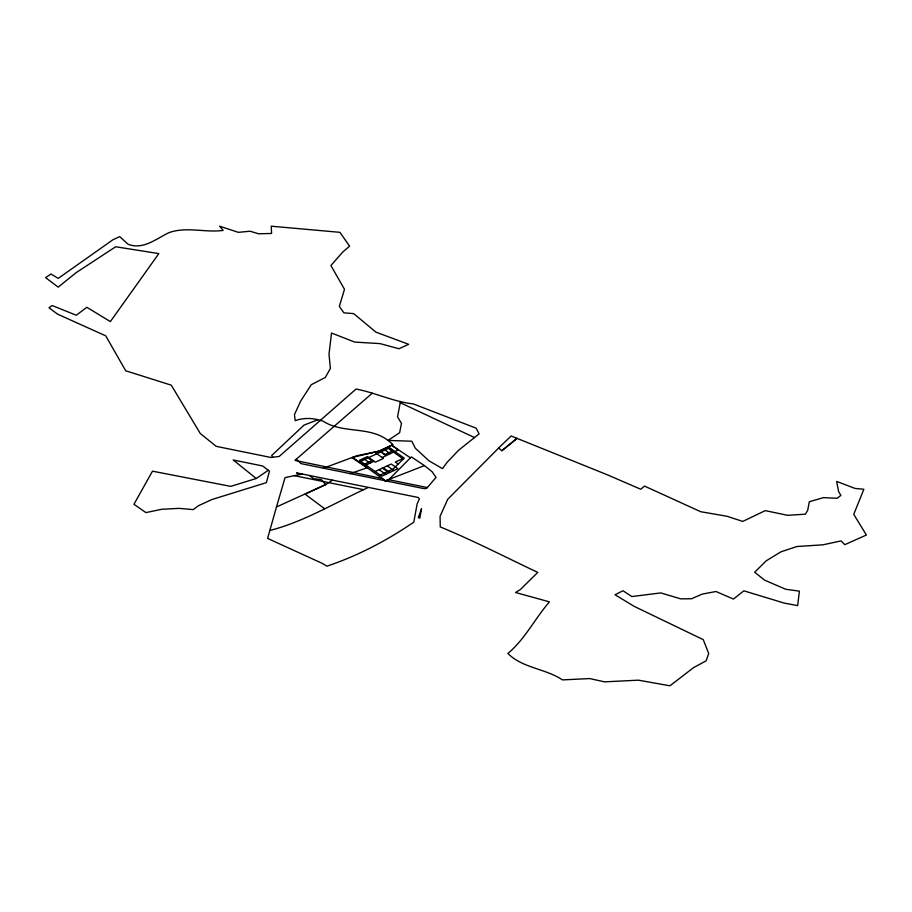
<?xml version="1.0" encoding="UTF-8"?>
<svg xmlns="http://www.w3.org/2000/svg" width="912" height="912" viewBox="0 0 912 912"><rect width="100%" height="100%" fill="white"/><g stroke="black" fill="none" stroke-linecap="round" stroke-linejoin="round"><path stroke-width="1.37" d="M400.471 401.508L397.541 416.898L401.474 423.362L399.65 432.641L388.113 440.439C368.676 425.756 343.357 434.021 323.27 421.298C314.036 418.038 304.688 417.308 295.203 420.649L294.451 414.664L300.538 401.269L311.22 384.75L325.345 377.431L330.406 368.38L329.004 354.266L331.523 333.028L354.722 342.08L379.996 343.607L398.966 348.737L408.679 344.326L375.938 332.15L353.685 313.625L343.927 312.839L339.321 306.455L344.485 289.286L330.908 265.529L342.684 252.111L349.592 246.16L339.925 232.332L271.24 226.199L271.582 233.472L258.62 233.78L250.036 231.226L238.351 232.343L219.598 226.199L223.189 230.405C205.36 232.868 186.755 226.393 169.165 232.571C156.374 238.613 143.002 250.276 128.022 244.211L119.723 236.607L112.997 239.708L58.243 278.377L50.969 274.01L45.6 277.658L58.22 287.143L76.072 272.699L115.676 246.764L158.836 253.604L110.363 321.594L86.879 307.321L76.243 315.221L52.166 305.554L48.997 307.777L57.593 314.173L105.724 335.833L125.708 370.774L171.285 385.172L200.298 433.542L216.235 446.344L271.001 457.493L279.209 456.433L356.068 389.025C375.493 392.764 393.482 401.736 413.25 403.891L476.189 428.195L479.108 433.884L458.668 450.186L447.097 462.327L442.468 468.62L428.948 460.788L415.325 448.225L411.802 441.214L388.113 440.439L393.026 444.566L379.164 451.144L352.545 457.357L385.468 480.795L424.433 465.599L431.992 471.607L436.05 477.352L426.748 488.251L424.331 488.695L301.177 463.649L296.229 459.26L294.998 460.412L382.265 478.515L385.012 480.955L388.751 479.701L411.38 456.901L424.433 465.599M276.484 506.958L267.592 538.411L322.335 563.411L326.895 566.181C358.051 555.739 386.791 540.565 413.786 522.188L417.126 503.994L419.383 498.864L418.072 497.439L296.605 472.883L299.968 474.491L302.203 474.023L285.057 477.592L276.484 506.958L325.744 484.568L332.424 480.202M498.682 447.997L447.724 499.274L440.074 516.317L440.257 526.908C473.442 540.588 505.362 557.107 537.761 572.405L520.41 589.517L515.565 592.504L549.434 601.863C534.877 618.598 525.05 639.107 507.904 653.471C522.542 668.2 545.479 668.507 562.487 679.896L589.642 678.562L604.588 681.845L638.434 680.181L669.955 685.801L693.508 667.664L706.139 660.812L708.715 653.528L703.266 639.654L634.342 606.446L615.041 594.772L622.964 590.748L631.879 596.551L660.79 592.925L680.785 598.865L691.57 598.762L702.149 594.122L716 591.5L733.453 599.07L743.839 590.828L784.4 603.14L797.635 605.625L799.414 591.158L785.688 589.255L764.564 580.123L754.691 572.246L766.148 560.88L780.911 551.84L796.94 546.516L823 544.817L841.058 540.896L844.786 544.669L866.4 535.025L853.746 514.368L863.858 489.265L855.103 488.444L836.669 481.433L838.573 491.465L840.864 495.433L837.056 498.294L823.536 497.621L809.297 501.737L807.713 510.23L805.444 514.163L787.649 515.326L765.271 510.629L742.778 521.413L726.944 516.26L700.678 511.712L644.545 486.107L640.737 489.242L607.859 475.015L511.153 435.993L498.636 447.974L501.862 450.722L517.07 438.376M296.229 459.26L372.301 393.186M501.828 450.699L517.024 438.364M256.249 478.504L268.288 470.273L269.473 471.196L266.372 482.642L211.949 499.525L198.451 505.715L193.253 509.614L178.957 508.36L161.641 509.295L145.943 512.612L133.95 504.279L152.486 471.173L230.69 486.37L256.249 478.504L233.198 459.979L262.736 465.998L268.288 470.273M368.106 487.51L363.603 489.687C332.72 504.062 303.126 521.938 269.861 530.476M360.764 461.301L389.652 447.781L404.244 458.166L392.901 469.156L380.167 475.118M364.618 464.048L371.925 460.628L368.072 457.881M392.183 451.144L384.853 454.575L380.999 451.828M365.974 465.04L374.057 461.255M382.128 457.482L398.282 449.924L391.738 445.261L375.584 452.819L383.439 458.417L375.368 462.19L367.502 456.593L359.431 460.378L381.695 476.235L397.849 468.677L391.294 464.014L375.094 471.504M402.659 458.611L395.329 462.042L398.156 464.06M317.707 419.851L304.084 425.06L271.708 455.476L272.768 457.265M379.164 451.144L356.957 455.726L323.418 468.198M350.026 473.693L367.148 467.753L351.838 457.607M294.302 475.665L363.603 489.687M388.751 479.701L427.249 487.544M400.208 402.659L474.491 437.566M391.658 445.216L410.446 457.847M387.703 447.142L394.246 451.805M388.318 448.396L403.309 459.067M383.656 449.035L390.211 453.697M379.62 450.927L386.164 455.59M387.258 465.895L393.813 470.558M383.222 467.788L389.766 472.45M382.402 468.084L387.475 471.698M363.466 458.485L370.021 463.148M379.187 469.68L385.73 474.343M324.592 508.691L305.087 494.144L325.744 484.568L321.309 479.552L313.682 478.72L309.453 475.494M421.515 508.782L419.839 518.176L418.334 517.549L421.515 508.782"/></g></svg>
